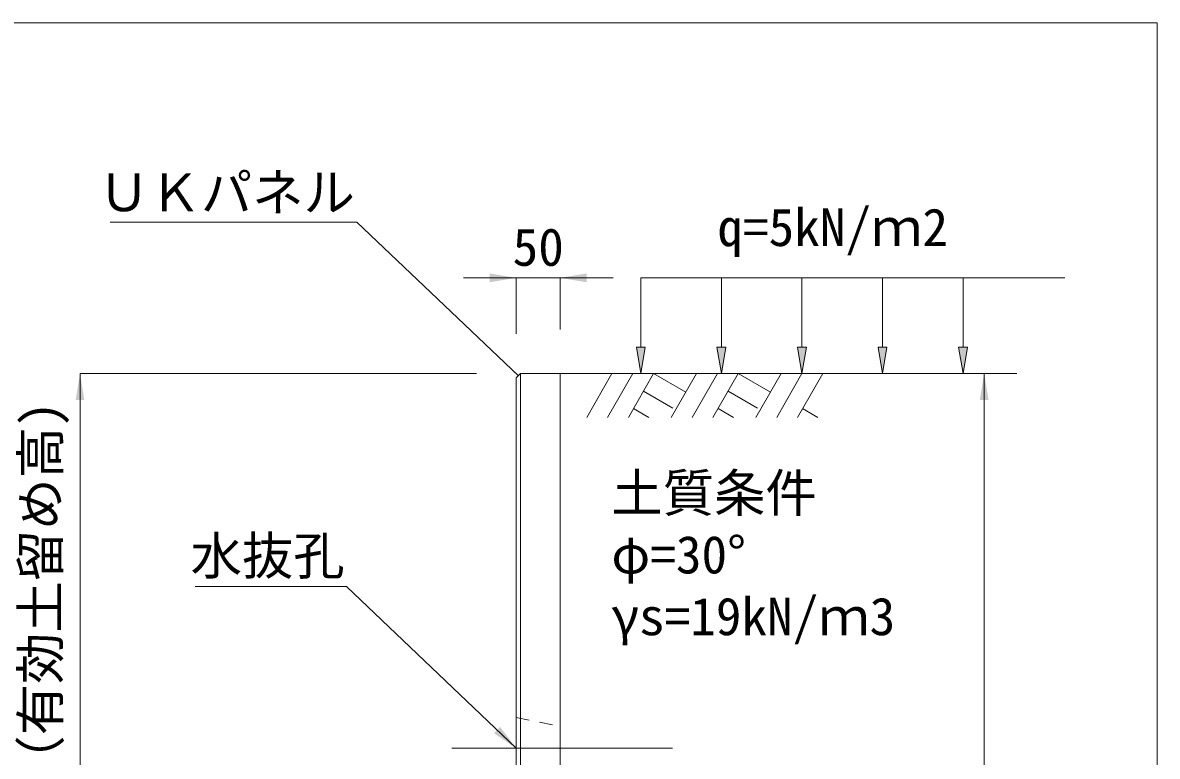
# Model space of a CAD drawing. Units: millimetres at full size, sheet at 1:20. Extents: x 201886 to 211886, y 860265 to 873235.
# Drawn here: x 206599 to 207886, y 872146 to 872978 of the extents above; entities that cross this region are included whole.
import ezdxf
from ezdxf.enums import TextEntityAlignment as Align

# ---------------------------------------------------------------- set-up
doc = ezdxf.new("R2010")
doc.units = ezdxf.units.MM
doc.header["$LTSCALE"] = 20
doc.linetypes.add('USER1', pattern=[1.35, 0.75, -0.6])
doc.linetypes.add('USER2', pattern=[28.575, 19.05, -3.175, 3.175, -3.175])
for name, color, linetype, lineweight in [('0_2', 7, 'Continuous', 20), ('UKパネル', 2, 'Continuous', 20), ('ハッチング', 7, 'Continuous', 5), ('図枠', 5, 'Continuous', 13), ('寸法線', 7, 'Continuous', 13), ('引出線', 4, 'Continuous', 13), ('補助線', 8, 'USER2', 13)]:
    doc.layers.add(name, color=color, linetype=linetype, lineweight=lineweight)
doc.layers.add('文字', color=7, linetype='Continuous')
doc.styles.add('ＭＳ ゴシック', font='')
doc.styles.get('ＭＳ ゴシック').set_extended_font_data('MS Gothic')

# ---------------------------------------------------------------- blocks, each defined once
blk = doc.blocks.new('filled_arrow')
at = {"color": 0, "linetype": 'Continuous', "lineweight": -2}
blk.add_solid([(7.5, 1.25), (0, 0), (7.5, -1.25)], dxfattribs=at)

msp = doc.modelspace()

# ---------------------------------------------------------------- hatches: boundary and pattern name
at = {"layer": '寸法線'}
for points in [[(207305.26, 872609.85), (207300.26, 872579.85), (207295.26, 872609.85)], [(207396.67, 872609.85), (207391.67, 872579.85), (207386.67, 872609.85)], [(207488.09, 872609.85), (207483.09, 872579.85), (207478.09, 872609.85)], [(207579.5, 872609.85), (207574.5, 872579.85), (207569.5, 872609.85)], [(207670.91, 872609.85), (207665.91, 872579.85), (207660.91, 872609.85)]]:
    msp.add_hatch(color=256, dxfattribs=at).paths.add_polyline_path(points)

# ---------------------------------------------------------------- linework, layer by layer
at = {"layer": '0_2'}
msp.add_line((207208.85, 872579.85), (207727.01, 872579.85), dxfattribs=at)
at = {"layer": 'UKパネル'}
for p, q in [((207158.85, 872574.85), (207163.85, 872579.85)), ((207163.85, 872579.85), (207208.85, 872579.85)), ((207208.85, 872579.85), (207208.85, 871619.85)), ((207158.85, 872574.85), (207158.85, 871944.85))]:
    msp.add_line(p, q, dxfattribs=at)
at = {"layer": 'UKパネル', "color": 4, "lineweight": 5}
msp.add_line((207163.85, 872579.85), (207163.85, 871944.85), dxfattribs=at)
at = {"layer": 'UKパネル', "linetype": 'USER1', "lineweight": 9}
msp.add_line((207158.85, 872189.85), (207208.85, 872179.85), dxfattribs=at)
at = {"layer": 'ハッチング', "lineweight": 9}
for p, q in [((207267.5, 872579.85), (207238.85, 872530.23)), ((207291.12, 872579.85), (207262.47, 872530.23)), ((207314.74, 872579.85), (207286.09, 872530.23)), ((207314.74, 872579.85), (207351.31, 872558.74)), ((207363.5, 872579.85), (207334.85, 872530.23)), ((207387.12, 872579.85), (207358.47, 872530.23)), ((207410.74, 872579.85), (207382.09, 872530.23)), ((207410.74, 872579.85), (207447.31, 872558.74)), ((207459.5, 872579.85), (207430.85, 872530.23)), ((207483.12, 872579.85), (207454.47, 872530.23)), ((207506.74, 872579.85), (207478.09, 872530.23)), ((207303.32, 872560.06), (207336.73, 872540.77)), ((207399.32, 872560.06), (207432.73, 872540.77)), ((207291.9, 872540.28), (207309.31, 872530.23)), ((207387.9, 872540.28), (207405.31, 872530.23)), ((207483.9, 872540.28), (207501.31, 872530.23))]:
    msp.add_line(p, q, dxfattribs=at)
at = {"layer": '図枠'}
for p, q in [((201886.35, 872977.81), (207886.35, 872977.81)), ((207886.35, 872977.81), (207886.35, 867477.81))]:
    msp.add_line(p, q, dxfattribs=at)
at = {"layer": '寸法線'}
for p, q in [((207098.85, 872688.41), (207268.85, 872688.41)), ((207158.85, 872624.85), (207158.85, 872688.41)), ((207208.85, 872629.85), (207208.85, 872688.41)), ((206663.85, 872079.85), (206663.85, 872579.85)), ((207113.85, 872579.85), (206663.85, 872579.85)), ((207258.85, 872579.85), (207689.89, 872579.85)), ((207689.89, 871619.85), (207689.89, 872579.85))]:
    msp.add_line(p, q, dxfattribs=at)
at = {"layer": '寸法線', "lineweight": 9}
for p, q in [((207781.31, 872688.41), (207300.26, 872688.41)), ((207300.26, 872609.85), (207300.26, 872688.41)), ((207391.67, 872609.85), (207391.67, 872688.41)), ((207483.09, 872609.85), (207483.09, 872688.41)), ((207574.5, 872609.85), (207574.5, 872688.41)), ((207665.91, 872609.85), (207665.91, 872688.41))]:
    msp.add_line(p, q, dxfattribs=at)
for points in [[(207305.26, 872609.85), (207300.26, 872579.85), (207295.26, 872609.85)], [(207396.67, 872609.85), (207391.67, 872579.85), (207386.67, 872609.85)], [(207488.09, 872609.85), (207483.09, 872579.85), (207478.09, 872609.85)], [(207579.5, 872609.85), (207574.5, 872579.85), (207569.5, 872609.85)], [(207670.91, 872609.85), (207665.91, 872579.85), (207660.91, 872609.85)]]:
    msp.add_lwpolyline(points, close=True, dxfattribs=at)
at = {"layer": '引出線'}
for points in [[(207161.35, 872577.35), (206978.05, 872751.64), (206698.26, 872751.64)], [(207158.85, 872154.85), (206966.39, 872338.3), (206794.65, 872338.3)]]:
    msp.add_lwpolyline(points, dxfattribs=at)
at = {"layer": '補助線'}
msp.add_line((207085.85, 872154.85), (207336.38, 872154.85), dxfattribs=at)

# ---------------------------------------------------------------- block references
at = {"layer": '寸法線', "xscale": 4, "yscale": 4}
for p, rotation in [((207158.85, 872688.41), 180), ((206663.85, 872579.85), 270), ((207689.89, 872579.85), 270)]:
    msp.add_blockref('filled_arrow', p, dxfattribs=dict(at, rotation=rotation))
msp.add_blockref('filled_arrow', (207208.85, 872688.41), dxfattribs=at)
at = {"layer": '引出線', "rotation": 136.4}
for p, xscale, yscale in [((207161.35, 872577.35), 0.16, 0.16), ((207158.85, 872154.85), 4, 4)]:
    msp.add_blockref('filled_arrow', p, dxfattribs=dict(at, xscale=xscale, yscale=yscale))

# ---------------------------------------------------------------- texts
at = {"layer": '寸法線', "style": 'ＭＳ ゴシック'}
msp.add_text('50', height=42.72, dxfattribs=at).set_placement((207183.85, 872723.41), align=Align.MIDDLE_CENTER)
msp.add_text('（有効土留め高)', height=42.72, rotation=90, dxfattribs=at).set_placement((206653.05, 872111.32), align=Align.BOTTOM_LEFT)
at = {"layer": '引出線', "style": 'ＭＳ ゴシック'}
for s, p in [('ＵＫパネル', (206975.8, 872806.78)), ('水抜孔', (206964.14, 872394.59))]:
    msp.add_text(s, height=42.72, dxfattribs=at).set_placement(p, align=Align.TOP_RIGHT)
at = {"layer": '文字', "style": 'ＭＳ ゴシック'}
msp.add_text('q=5kN/ｍ2', height=42.72, dxfattribs=at).set_placement((207387.15, 872711.67), align=Align.BOTTOM_LEFT)
for s, p in [('土質条件', (207266.81, 872465.89)), ('φ=30°', (207266.81, 872395.89)), ('γs=19kN/ｍ3', (207266.81, 872325.89))]:
    msp.add_text(s, height=42.72, dxfattribs=at).set_placement(p, align=Align.TOP_LEFT)

doc.saveas('drawing.dxf')
